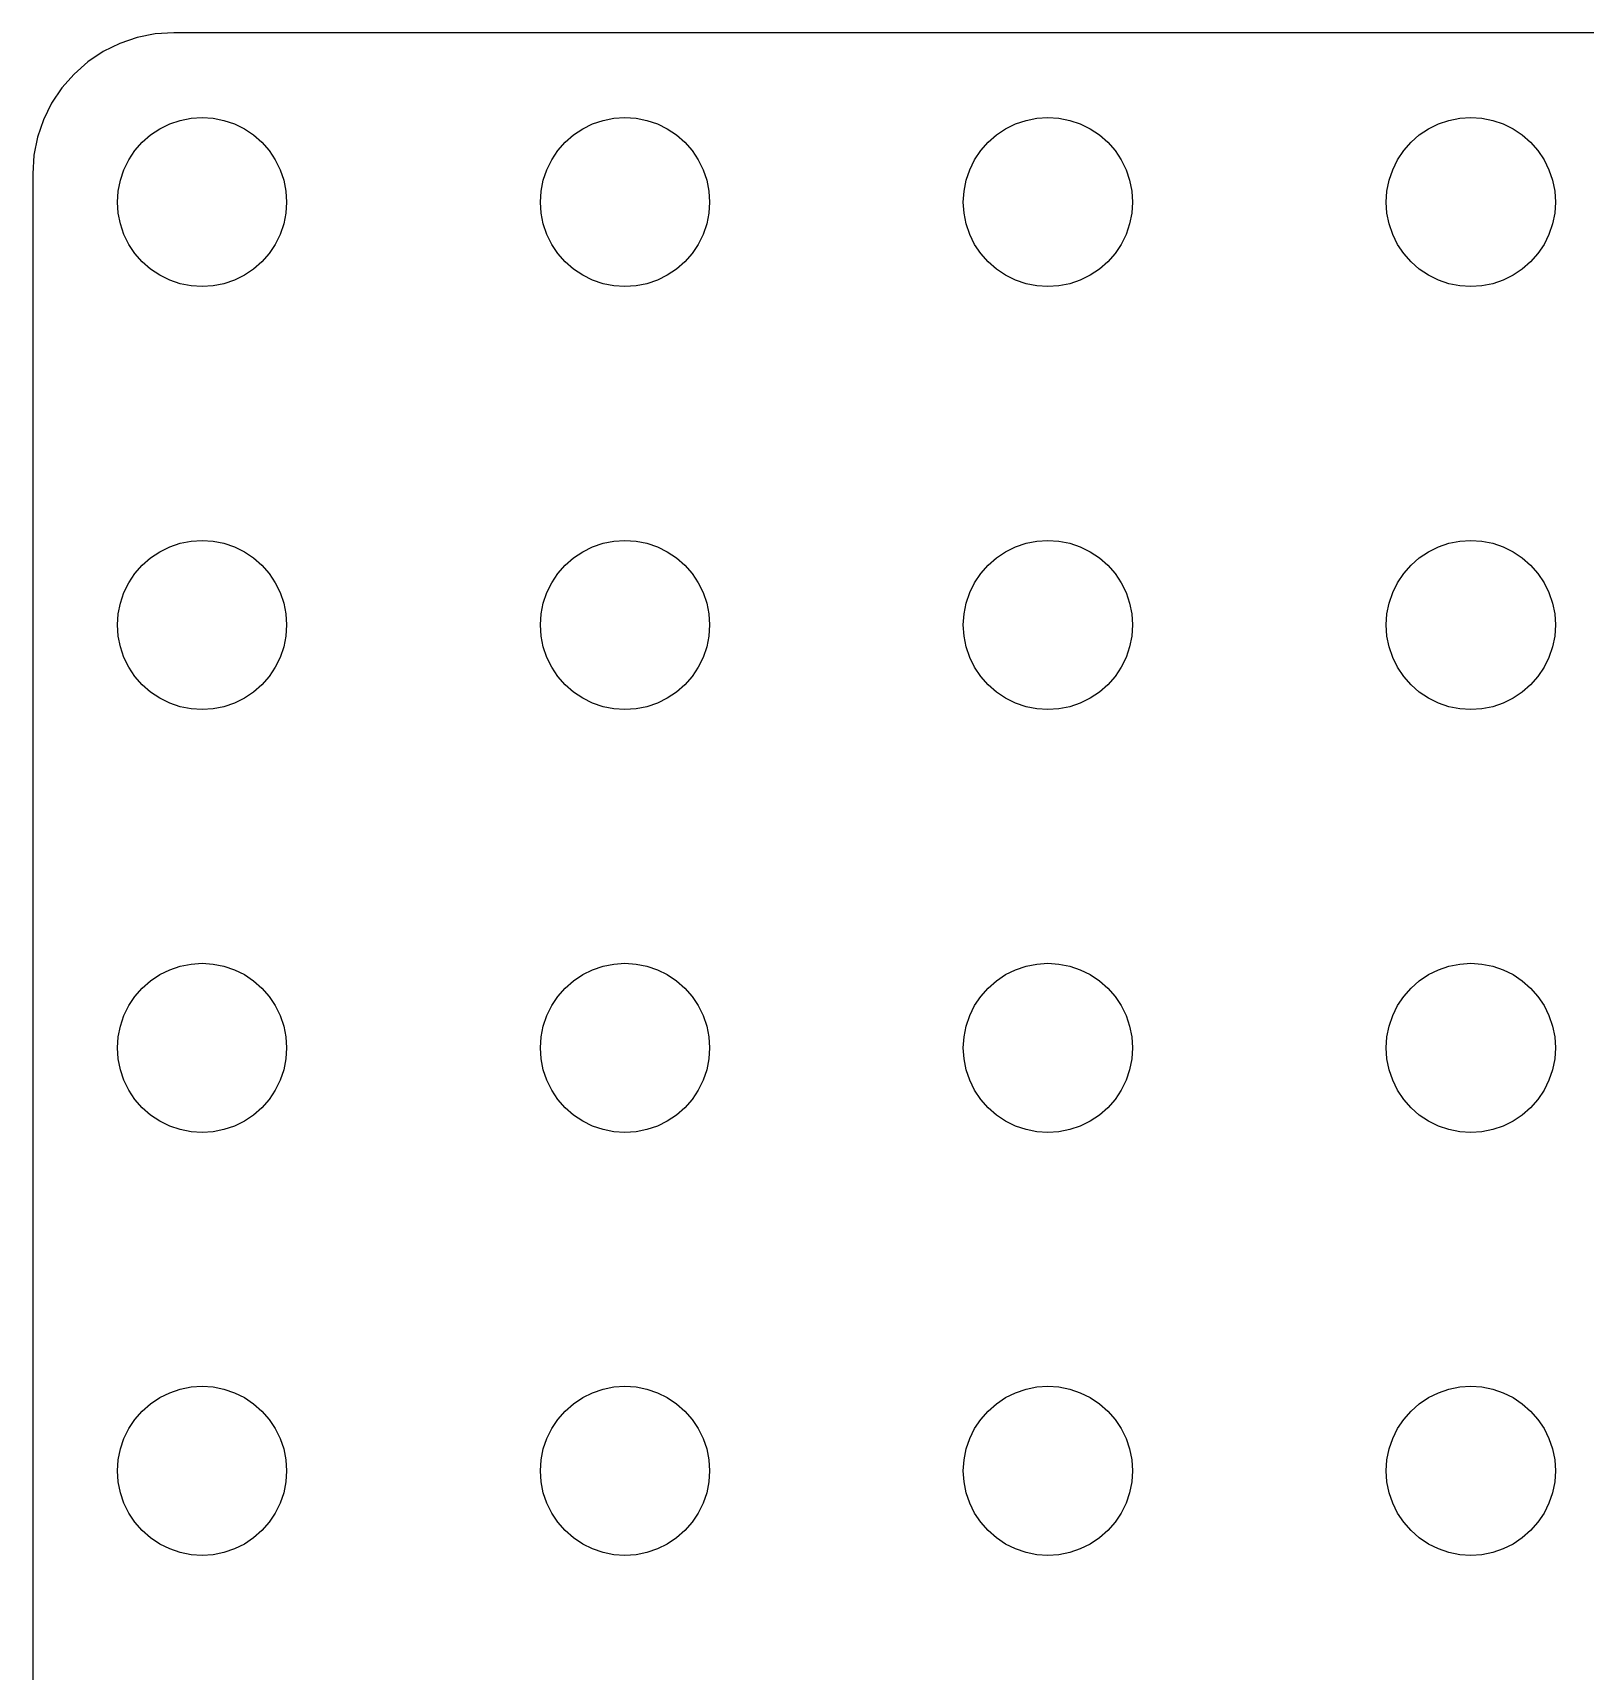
# Model space of a CAD drawing. Header units: metres. Extents: x -111 to 111, y -111 to 111.
# Drawn here: x -111 to -55.9, y 52.9 to 111 of the extents above; entities that cross this region are included whole.
import ezdxf

# ---------------------------------------------------------------- set-up
doc = ezdxf.new("R2010")
doc.units = ezdxf.units.M

msp = doc.modelspace()

# ---------------------------------------------------------------- linework, layer by layer
for p, q in [((-106.005, 111.005), (-106.658, 110.962)), ((106.005, 111.005), (-106.005, 111.005)), ((-107.918, 110.624), (-108.505, 110.335)), ((-107.299, 110.835), (-107.918, 110.624)), ((-106.658, 110.962), (-107.299, 110.835)), ((-109.049, 109.972), (-109.541, 109.541)), ((-108.505, 110.335), (-109.049, 109.972)), ((-109.541, 109.541), (-109.972, 109.049)), ((-109.972, 109.049), (-110.335, 108.505)), ((-110.335, 108.505), (-110.624, 107.918)), ((-110.624, 107.918), (-110.835, 107.299)), ((-106.826, 107.38), (-106.5, 107.598)), ((-106.5, 107.598), (-106.148, 107.772)), ((-106.148, 107.772), (-105.776, 107.898)), ((-105.776, 107.898), (-105.392, 107.974)), ((-105.392, 107.974), (-105, 108)), ((-105, 108), (-104.608, 107.974)), ((-104.608, 107.974), (-104.224, 107.898)), ((-104.224, 107.898), (-103.852, 107.772)), ((-103.852, 107.772), (-103.5, 107.598)), ((-103.5, 107.598), (-103.174, 107.38)), ((-91.8263, 107.38), (-91.5, 107.598)), ((-91.5, 107.598), (-91.148, 107.772)), ((-91.148, 107.772), (-90.7765, 107.898)), ((-90.7765, 107.898), (-90.3916, 107.974)), ((-90.3916, 107.974), (-90, 108)), ((-90, 108), (-89.6084, 107.974)), ((-89.6084, 107.974), (-89.2235, 107.898)), ((-89.2235, 107.898), (-88.8519, 107.772)), ((-88.8519, 107.772), (-88.5, 107.598)), ((-88.5, 107.598), (-88.1737, 107.38)), ((-76.8263, 107.38), (-76.5, 107.598)), ((-76.5, 107.598), (-76.148, 107.772)), ((-76.148, 107.772), (-75.7765, 107.898)), ((-75.7765, 107.898), (-75.3916, 107.974)), ((-75.3916, 107.974), (-75, 108)), ((-75, 108), (-74.6084, 107.974)), ((-74.6084, 107.974), (-74.2235, 107.898)), ((-74.2235, 107.898), (-73.8519, 107.772)), ((-73.8519, 107.772), (-73.5, 107.598)), ((-73.5, 107.598), (-73.1737, 107.38)), ((-61.8263, 107.38), (-61.5, 107.598)), ((-61.5, 107.598), (-61.148, 107.772)), ((-61.148, 107.772), (-60.7765, 107.898)), ((-60.7765, 107.898), (-60.3916, 107.974)), ((-60.3916, 107.974), (-60, 108)), ((-60, 108), (-59.6084, 107.974)), ((-59.6084, 107.974), (-59.2235, 107.898)), ((-59.2235, 107.898), (-58.8519, 107.772)), ((-58.8519, 107.772), (-58.5, 107.598)), ((-58.5, 107.598), (-58.1737, 107.38)), ((-110.835, 107.299), (-110.962, 106.658)), ((-107.38, 106.826), (-107.121, 107.121)), ((-107.121, 107.121), (-106.826, 107.38)), ((-103.174, 107.38), (-102.879, 107.121)), ((-102.879, 107.121), (-102.62, 106.826)), ((-92.3801, 106.826), (-92.1213, 107.121)), ((-92.1213, 107.121), (-91.8263, 107.38)), ((-88.1737, 107.38), (-87.8787, 107.121)), ((-87.8787, 107.121), (-87.6199, 106.826)), ((-77.3801, 106.826), (-77.1213, 107.121)), ((-77.1213, 107.121), (-76.8263, 107.38)), ((-73.1737, 107.38), (-72.8787, 107.121)), ((-72.8787, 107.121), (-72.6199, 106.826)), ((-62.3801, 106.826), (-62.1213, 107.121)), ((-62.1213, 107.121), (-61.8263, 107.38)), ((-58.1737, 107.38), (-57.8787, 107.121)), ((-57.8787, 107.121), (-57.6199, 106.826)), ((-110.962, 106.658), (-111.005, 106.005)), ((-107.772, 106.148), (-107.598, 106.5)), ((-107.598, 106.5), (-107.38, 106.826)), ((-102.62, 106.826), (-102.402, 106.5)), ((-102.402, 106.5), (-102.228, 106.148)), ((-92.7716, 106.148), (-92.5981, 106.5)), ((-92.5981, 106.5), (-92.3801, 106.826)), ((-87.6199, 106.826), (-87.4019, 106.5)), ((-87.4019, 106.5), (-87.2284, 106.148)), ((-77.7716, 106.148), (-77.5981, 106.5)), ((-77.5981, 106.5), (-77.3801, 106.826)), ((-72.6199, 106.826), (-72.4019, 106.5)), ((-72.4019, 106.5), (-72.2284, 106.148)), ((-62.7716, 106.148), (-62.5981, 106.5)), ((-62.5981, 106.5), (-62.3801, 106.826)), ((-57.6199, 106.826), (-57.4019, 106.5)), ((-57.4019, 106.5), (-57.2284, 106.148)), ((-111.005, 106.005), (-111.005, -106.005)), ((-107.974, 105.392), (-107.898, 105.776)), ((-107.898, 105.776), (-107.772, 106.148)), ((-102.228, 106.148), (-102.102, 105.776)), ((-102.102, 105.776), (-102.026, 105.392)), ((-92.9743, 105.392), (-92.8978, 105.776)), ((-92.8978, 105.776), (-92.7716, 106.148)), ((-87.2284, 106.148), (-87.1022, 105.776)), ((-87.1022, 105.776), (-87.0257, 105.392)), ((-77.9743, 105.392), (-77.8978, 105.776)), ((-77.8978, 105.776), (-77.7716, 106.148)), ((-72.2284, 106.148), (-72.1022, 105.776)), ((-72.1022, 105.776), (-72.0257, 105.392)), ((-62.9743, 105.392), (-62.8978, 105.776)), ((-62.8978, 105.776), (-62.7716, 106.148)), ((-57.2284, 106.148), (-57.1022, 105.776)), ((-57.1022, 105.776), (-57.0257, 105.392)), ((-108, 105), (-107.974, 105.392)), ((-102.026, 105.392), (-102, 105)), ((-93, 105), (-92.9743, 105.392)), ((-87.0257, 105.392), (-87, 105)), ((-78, 105), (-77.9743, 105.392)), ((-72.0257, 105.392), (-72, 105)), ((-63, 105), (-62.9743, 105.392)), ((-57.0257, 105.392), (-57, 105)), ((-107.974, 104.608), (-108, 105)), ((-107.898, 104.224), (-107.974, 104.608)), ((-102.026, 104.608), (-102.102, 104.224)), ((-102, 105), (-102.026, 104.608)), ((-92.9743, 104.608), (-93, 105)), ((-92.8978, 104.224), (-92.9743, 104.608)), ((-87.0257, 104.608), (-87.1022, 104.224)), ((-87, 105), (-87.0257, 104.608)), ((-77.9743, 104.608), (-78, 105)), ((-77.8978, 104.224), (-77.9743, 104.608)), ((-72.0257, 104.608), (-72.1022, 104.224)), ((-72, 105), (-72.0257, 104.608)), ((-62.9743, 104.608), (-63, 105)), ((-62.8978, 104.224), (-62.9743, 104.608)), ((-57.0257, 104.608), (-57.1022, 104.224)), ((-57, 105), (-57.0257, 104.608)), ((-107.772, 103.852), (-107.898, 104.224)), ((-102.102, 104.224), (-102.228, 103.852)), ((-92.7716, 103.852), (-92.8978, 104.224)), ((-87.1022, 104.224), (-87.2284, 103.852)), ((-77.7716, 103.852), (-77.8978, 104.224)), ((-72.1022, 104.224), (-72.2284, 103.852)), ((-62.7716, 103.852), (-62.8978, 104.224)), ((-57.1022, 104.224), (-57.2284, 103.852)), ((-107.598, 103.5), (-107.772, 103.852)), ((-107.38, 103.174), (-107.598, 103.5)), ((-102.402, 103.5), (-102.62, 103.174)), ((-102.228, 103.852), (-102.402, 103.5)), ((-92.5981, 103.5), (-92.7716, 103.852)), ((-92.3801, 103.174), (-92.5981, 103.5)), ((-87.4019, 103.5), (-87.6199, 103.174)), ((-87.2284, 103.852), (-87.4019, 103.5)), ((-77.5981, 103.5), (-77.7716, 103.852)), ((-77.3801, 103.174), (-77.5981, 103.5)), ((-72.4019, 103.5), (-72.6199, 103.174)), ((-72.2284, 103.852), (-72.4019, 103.5)), ((-62.5981, 103.5), (-62.7716, 103.852)), ((-62.3801, 103.174), (-62.5981, 103.5)), ((-57.4019, 103.5), (-57.6199, 103.174)), ((-57.2284, 103.852), (-57.4019, 103.5)), ((-107.121, 102.879), (-107.38, 103.174)), ((-106.826, 102.62), (-107.121, 102.879)), ((-102.879, 102.879), (-103.174, 102.62)), ((-102.62, 103.174), (-102.879, 102.879)), ((-92.1213, 102.879), (-92.3801, 103.174)), ((-91.8263, 102.62), (-92.1213, 102.879)), ((-87.8787, 102.879), (-88.1737, 102.62)), ((-87.6199, 103.174), (-87.8787, 102.879)), ((-77.1213, 102.879), (-77.3801, 103.174)), ((-76.8263, 102.62), (-77.1213, 102.879)), ((-72.8787, 102.879), (-73.1737, 102.62)), ((-72.6199, 103.174), (-72.8787, 102.879)), ((-62.1213, 102.879), (-62.3801, 103.174)), ((-61.8263, 102.62), (-62.1213, 102.879)), ((-57.8787, 102.879), (-58.1737, 102.62)), ((-57.6199, 103.174), (-57.8787, 102.879)), ((-106.5, 102.402), (-106.826, 102.62)), ((-106.148, 102.228), (-106.5, 102.402)), ((-103.5, 102.402), (-103.852, 102.228)), ((-103.174, 102.62), (-103.5, 102.402)), ((-91.5, 102.402), (-91.8263, 102.62)), ((-91.148, 102.228), (-91.5, 102.402)), ((-88.5, 102.402), (-88.8519, 102.228)), ((-88.1737, 102.62), (-88.5, 102.402)), ((-76.5, 102.402), (-76.8263, 102.62)), ((-76.148, 102.228), (-76.5, 102.402)), ((-73.5, 102.402), (-73.8519, 102.228)), ((-73.1737, 102.62), (-73.5, 102.402)), ((-61.5, 102.402), (-61.8263, 102.62)), ((-61.148, 102.228), (-61.5, 102.402)), ((-58.5, 102.402), (-58.8519, 102.228)), ((-58.1737, 102.62), (-58.5, 102.402)), ((-105.776, 102.102), (-106.148, 102.228)), ((-105.392, 102.026), (-105.776, 102.102)), ((-105, 102), (-105.392, 102.026)), ((-104.608, 102.026), (-105, 102)), ((-104.224, 102.102), (-104.608, 102.026)), ((-103.852, 102.228), (-104.224, 102.102)), ((-90.7765, 102.102), (-91.148, 102.228)), ((-90.3916, 102.026), (-90.7765, 102.102)), ((-90, 102), (-90.3916, 102.026)), ((-89.6084, 102.026), (-90, 102)), ((-89.2235, 102.102), (-89.6084, 102.026)), ((-88.8519, 102.228), (-89.2235, 102.102)), ((-75.7765, 102.102), (-76.148, 102.228)), ((-75.3916, 102.026), (-75.7765, 102.102)), ((-75, 102), (-75.3916, 102.026)), ((-74.6084, 102.026), (-75, 102)), ((-74.2235, 102.102), (-74.6084, 102.026)), ((-73.8519, 102.228), (-74.2235, 102.102)), ((-60.7765, 102.102), (-61.148, 102.228)), ((-60.3916, 102.026), (-60.7765, 102.102)), ((-60, 102), (-60.3916, 102.026)), ((-59.6084, 102.026), (-60, 102)), ((-59.2235, 102.102), (-59.6084, 102.026)), ((-58.8519, 102.228), (-59.2235, 102.102)), ((-105.392, 92.9743), (-105, 93)), ((-105, 93), (-104.608, 92.9743)), ((-90.3916, 92.9743), (-90, 93)), ((-90, 93), (-89.6084, 92.9743)), ((-75.3916, 92.9743), (-75, 93)), ((-75, 93), (-74.6084, 92.9743)), ((-60.3916, 92.9743), (-60, 93)), ((-60, 93), (-59.6084, 92.9743)), ((-106.826, 92.3801), (-106.5, 92.5981)), ((-106.5, 92.5981), (-106.148, 92.7716)), ((-106.148, 92.7716), (-105.776, 92.8978)), ((-105.776, 92.8978), (-105.392, 92.9743)), ((-104.608, 92.9743), (-104.224, 92.8978)), ((-104.224, 92.8978), (-103.852, 92.7716)), ((-103.852, 92.7716), (-103.5, 92.5981)), ((-103.5, 92.5981), (-103.174, 92.3801)), ((-91.8263, 92.3801), (-91.5, 92.5981)), ((-91.5, 92.5981), (-91.148, 92.7716)), ((-91.148, 92.7716), (-90.7765, 92.8978)), ((-90.7765, 92.8978), (-90.3916, 92.9743)), ((-89.6084, 92.9743), (-89.2235, 92.8978)), ((-89.2235, 92.8978), (-88.8519, 92.7716)), ((-88.8519, 92.7716), (-88.5, 92.5981)), ((-88.5, 92.5981), (-88.1737, 92.3801)), ((-76.8263, 92.3801), (-76.5, 92.5981)), ((-76.5, 92.5981), (-76.148, 92.7716)), ((-76.148, 92.7716), (-75.7765, 92.8978)), ((-75.7765, 92.8978), (-75.3916, 92.9743)), ((-74.6084, 92.9743), (-74.2235, 92.8978)), ((-74.2235, 92.8978), (-73.8519, 92.7716)), ((-73.8519, 92.7716), (-73.5, 92.5981)), ((-73.5, 92.5981), (-73.1737, 92.3801)), ((-61.8263, 92.3801), (-61.5, 92.5981)), ((-61.5, 92.5981), (-61.148, 92.7716)), ((-61.148, 92.7716), (-60.7765, 92.8978)), ((-60.7765, 92.8978), (-60.3916, 92.9743)), ((-59.6084, 92.9743), (-59.2235, 92.8978)), ((-59.2235, 92.8978), (-58.8519, 92.7716)), ((-58.8519, 92.7716), (-58.5, 92.5981)), ((-58.5, 92.5981), (-58.1737, 92.3801)), ((-107.598, 91.5), (-107.38, 91.8263)), ((-107.38, 91.8263), (-107.121, 92.1213)), ((-107.121, 92.1213), (-106.826, 92.3801)), ((-103.174, 92.3801), (-102.879, 92.1213)), ((-102.879, 92.1213), (-102.62, 91.8263)), ((-102.62, 91.8263), (-102.402, 91.5)), ((-92.5981, 91.5), (-92.3801, 91.8263)), ((-92.3801, 91.8263), (-92.1213, 92.1213)), ((-92.1213, 92.1213), (-91.8263, 92.3801)), ((-88.1737, 92.3801), (-87.8787, 92.1213)), ((-87.8787, 92.1213), (-87.6199, 91.8263)), ((-87.6199, 91.8263), (-87.4019, 91.5)), ((-77.5981, 91.5), (-77.3801, 91.8263)), ((-77.3801, 91.8263), (-77.1213, 92.1213)), ((-77.1213, 92.1213), (-76.8263, 92.3801)), ((-73.1737, 92.3801), (-72.8787, 92.1213)), ((-72.8787, 92.1213), (-72.6199, 91.8263)), ((-72.6199, 91.8263), (-72.4019, 91.5)), ((-62.5981, 91.5), (-62.3801, 91.8263)), ((-62.3801, 91.8263), (-62.1213, 92.1213)), ((-62.1213, 92.1213), (-61.8263, 92.3801)), ((-58.1737, 92.3801), (-57.8787, 92.1213)), ((-57.8787, 92.1213), (-57.6199, 91.8263)), ((-57.6199, 91.8263), (-57.4019, 91.5)), ((-107.772, 91.148), (-107.598, 91.5)), ((-102.402, 91.5), (-102.228, 91.148)), ((-92.7716, 91.148), (-92.5981, 91.5)), ((-87.4019, 91.5), (-87.2284, 91.148)), ((-77.7716, 91.148), (-77.5981, 91.5)), ((-72.4019, 91.5), (-72.2284, 91.148)), ((-62.7716, 91.148), (-62.5981, 91.5)), ((-57.4019, 91.5), (-57.2284, 91.148)), ((-107.974, 90.3916), (-107.898, 90.7765)), ((-107.898, 90.7765), (-107.772, 91.148)), ((-102.228, 91.148), (-102.102, 90.7765)), ((-102.102, 90.7765), (-102.026, 90.3916)), ((-92.9743, 90.3916), (-92.8978, 90.7765)), ((-92.8978, 90.7765), (-92.7716, 91.148)), ((-87.2284, 91.148), (-87.1022, 90.7765)), ((-87.1022, 90.7765), (-87.0257, 90.3916)), ((-77.9743, 90.3916), (-77.8978, 90.7765)), ((-77.8978, 90.7765), (-77.7716, 91.148)), ((-72.2284, 91.148), (-72.1022, 90.7765)), ((-72.1022, 90.7765), (-72.0257, 90.3916)), ((-62.9743, 90.3916), (-62.8978, 90.7765)), ((-62.8978, 90.7765), (-62.7716, 91.148)), ((-57.2284, 91.148), (-57.1022, 90.7765)), ((-57.1022, 90.7765), (-57.0257, 90.3916)), ((-108, 90), (-107.974, 90.3916)), ((-102.026, 90.3916), (-102, 90)), ((-93, 90), (-92.9743, 90.3916)), ((-87.0257, 90.3916), (-87, 90)), ((-78, 90), (-77.9743, 90.3916)), ((-72.0257, 90.3916), (-72, 90)), ((-63, 90), (-62.9743, 90.3916)), ((-57.0257, 90.3916), (-57, 90)), ((-107.974, 89.6084), (-108, 90)), ((-107.898, 89.2235), (-107.974, 89.6084)), ((-102.026, 89.6084), (-102.102, 89.2235)), ((-102, 90), (-102.026, 89.6084)), ((-92.9743, 89.6084), (-93, 90)), ((-92.8978, 89.2235), (-92.9743, 89.6084)), ((-87.0257, 89.6084), (-87.1022, 89.2235)), ((-87, 90), (-87.0257, 89.6084)), ((-77.9743, 89.6084), (-78, 90)), ((-77.8978, 89.2235), (-77.9743, 89.6084)), ((-72.0257, 89.6084), (-72.1022, 89.2235)), ((-72, 90), (-72.0257, 89.6084)), ((-62.9743, 89.6084), (-63, 90)), ((-62.8978, 89.2235), (-62.9743, 89.6084)), ((-57.0257, 89.6084), (-57.1022, 89.2235)), ((-57, 90), (-57.0257, 89.6084)), ((-107.772, 88.8519), (-107.898, 89.2235)), ((-102.102, 89.2235), (-102.228, 88.8519)), ((-92.7716, 88.8519), (-92.8978, 89.2235)), ((-87.1022, 89.2235), (-87.2284, 88.8519)), ((-77.7716, 88.8519), (-77.8978, 89.2235)), ((-72.1022, 89.2235), (-72.2284, 88.8519)), ((-62.7716, 88.8519), (-62.8978, 89.2235)), ((-57.1022, 89.2235), (-57.2284, 88.8519)), ((-107.598, 88.5), (-107.772, 88.8519)), ((-107.38, 88.1737), (-107.598, 88.5)), ((-102.402, 88.5), (-102.62, 88.1737)), ((-102.228, 88.8519), (-102.402, 88.5)), ((-92.5981, 88.5), (-92.7716, 88.8519)), ((-92.3801, 88.1737), (-92.5981, 88.5)), ((-87.4019, 88.5), (-87.6199, 88.1737)), ((-87.2284, 88.8519), (-87.4019, 88.5)), ((-77.5981, 88.5), (-77.7716, 88.8519)), ((-77.3801, 88.1737), (-77.5981, 88.5)), ((-72.4019, 88.5), (-72.6199, 88.1737)), ((-72.2284, 88.8519), (-72.4019, 88.5)), ((-62.5981, 88.5), (-62.7716, 88.8519)), ((-62.3801, 88.1737), (-62.5981, 88.5)), ((-57.4019, 88.5), (-57.6199, 88.1737)), ((-57.2284, 88.8519), (-57.4019, 88.5)), ((-107.121, 87.8787), (-107.38, 88.1737)), ((-106.826, 87.6199), (-107.121, 87.8787)), ((-102.879, 87.8787), (-103.174, 87.6199)), ((-102.62, 88.1737), (-102.879, 87.8787)), ((-92.1213, 87.8787), (-92.3801, 88.1737)), ((-91.8263, 87.6199), (-92.1213, 87.8787)), ((-87.8787, 87.8787), (-88.1737, 87.6199)), ((-87.6199, 88.1737), (-87.8787, 87.8787)), ((-77.1213, 87.8787), (-77.3801, 88.1737)), ((-76.8263, 87.6199), (-77.1213, 87.8787)), ((-72.8787, 87.8787), (-73.1737, 87.6199)), ((-72.6199, 88.1737), (-72.8787, 87.8787)), ((-62.1213, 87.8787), (-62.3801, 88.1737)), ((-61.8263, 87.6199), (-62.1213, 87.8787)), ((-57.8787, 87.8787), (-58.1737, 87.6199)), ((-57.6199, 88.1737), (-57.8787, 87.8787)), ((-106.5, 87.4019), (-106.826, 87.6199)), ((-106.148, 87.2284), (-106.5, 87.4019)), ((-105.776, 87.1022), (-106.148, 87.2284)), ((-103.852, 87.2284), (-104.224, 87.1022)), ((-103.5, 87.4019), (-103.852, 87.2284)), ((-103.174, 87.6199), (-103.5, 87.4019)), ((-91.5, 87.4019), (-91.8263, 87.6199)), ((-91.148, 87.2284), (-91.5, 87.4019)), ((-90.7765, 87.1022), (-91.148, 87.2284)), ((-88.8519, 87.2284), (-89.2235, 87.1022)), ((-88.5, 87.4019), (-88.8519, 87.2284)), ((-88.1737, 87.6199), (-88.5, 87.4019)), ((-76.5, 87.4019), (-76.8263, 87.6199)), ((-76.148, 87.2284), (-76.5, 87.4019)), ((-75.7765, 87.1022), (-76.148, 87.2284)), ((-73.8519, 87.2284), (-74.2235, 87.1022)), ((-73.5, 87.4019), (-73.8519, 87.2284)), ((-73.1737, 87.6199), (-73.5, 87.4019)), ((-61.5, 87.4019), (-61.8263, 87.6199)), ((-61.148, 87.2284), (-61.5, 87.4019)), ((-60.7765, 87.1022), (-61.148, 87.2284)), ((-58.8519, 87.2284), (-59.2235, 87.1022)), ((-58.5, 87.4019), (-58.8519, 87.2284)), ((-58.1737, 87.6199), (-58.5, 87.4019)), ((-105.392, 87.0257), (-105.776, 87.1022)), ((-105, 87), (-105.392, 87.0257)), ((-104.608, 87.0257), (-105, 87)), ((-104.224, 87.1022), (-104.608, 87.0257)), ((-90.3916, 87.0257), (-90.7765, 87.1022)), ((-90, 87), (-90.3916, 87.0257)), ((-89.6084, 87.0257), (-90, 87)), ((-89.2235, 87.1022), (-89.6084, 87.0257)), ((-75.3916, 87.0257), (-75.7765, 87.1022)), ((-75, 87), (-75.3916, 87.0257)), ((-74.6084, 87.0257), (-75, 87)), ((-74.2235, 87.1022), (-74.6084, 87.0257)), ((-60.3916, 87.0257), (-60.7765, 87.1022)), ((-60, 87), (-60.3916, 87.0257)), ((-59.6084, 87.0257), (-60, 87)), ((-59.2235, 87.1022), (-59.6084, 87.0257)), ((-106.148, 77.7716), (-105.776, 77.8978)), ((-105.776, 77.8978), (-105.392, 77.9743)), ((-105.392, 77.9743), (-105, 78)), ((-105, 78), (-104.608, 77.9743)), ((-104.608, 77.9743), (-104.224, 77.8978)), ((-104.224, 77.8978), (-103.852, 77.7716)), ((-91.148, 77.7716), (-90.7765, 77.8978)), ((-90.7765, 77.8978), (-90.3916, 77.9743)), ((-90.3916, 77.9743), (-90, 78)), ((-90, 78), (-89.6084, 77.9743)), ((-89.6084, 77.9743), (-89.2235, 77.8978)), ((-89.2235, 77.8978), (-88.8519, 77.7716)), ((-76.148, 77.7716), (-75.7765, 77.8978)), ((-75.7765, 77.8978), (-75.3916, 77.9743)), ((-75.3916, 77.9743), (-75, 78)), ((-75, 78), (-74.6084, 77.9743)), ((-74.6084, 77.9743), (-74.2235, 77.8978)), ((-74.2235, 77.8978), (-73.8519, 77.7716)), ((-61.148, 77.7716), (-60.7765, 77.8978)), ((-60.7765, 77.8978), (-60.3916, 77.9743)), ((-60.3916, 77.9743), (-60, 78)), ((-60, 78), (-59.6084, 77.9743)), ((-59.6084, 77.9743), (-59.2235, 77.8978)), ((-59.2235, 77.8978), (-58.8519, 77.7716)), ((-107.121, 77.1213), (-106.826, 77.3801)), ((-106.826, 77.3801), (-106.5, 77.5981)), ((-106.5, 77.5981), (-106.148, 77.7716)), ((-103.852, 77.7716), (-103.5, 77.5981)), ((-103.5, 77.5981), (-103.174, 77.3801)), ((-103.174, 77.3801), (-102.879, 77.1213)), ((-92.1213, 77.1213), (-91.8263, 77.3801)), ((-91.8263, 77.3801), (-91.5, 77.5981)), ((-91.5, 77.5981), (-91.148, 77.7716)), ((-88.8519, 77.7716), (-88.5, 77.5981)), ((-88.5, 77.5981), (-88.1737, 77.3801)), ((-88.1737, 77.3801), (-87.8787, 77.1213)), ((-77.1213, 77.1213), (-76.8263, 77.3801)), ((-76.8263, 77.3801), (-76.5, 77.5981)), ((-76.5, 77.5981), (-76.148, 77.7716)), ((-73.8519, 77.7716), (-73.5, 77.5981)), ((-73.5, 77.5981), (-73.1737, 77.3801)), ((-73.1737, 77.3801), (-72.8787, 77.1213)), ((-62.1213, 77.1213), (-61.8263, 77.3801)), ((-61.8263, 77.3801), (-61.5, 77.5981)), ((-61.5, 77.5981), (-61.148, 77.7716)), ((-58.8519, 77.7716), (-58.5, 77.5981)), ((-58.5, 77.5981), (-58.1737, 77.3801)), ((-58.1737, 77.3801), (-57.8787, 77.1213)), ((-107.598, 76.5), (-107.38, 76.8263)), ((-107.38, 76.8263), (-107.121, 77.1213)), ((-102.879, 77.1213), (-102.62, 76.8263)), ((-102.62, 76.8263), (-102.402, 76.5)), ((-92.5981, 76.5), (-92.3801, 76.8263)), ((-92.3801, 76.8263), (-92.1213, 77.1213)), ((-87.8787, 77.1213), (-87.6199, 76.8263)), ((-87.6199, 76.8263), (-87.4019, 76.5)), ((-77.5981, 76.5), (-77.3801, 76.8263)), ((-77.3801, 76.8263), (-77.1213, 77.1213)), ((-72.8787, 77.1213), (-72.6199, 76.8263)), ((-72.6199, 76.8263), (-72.4019, 76.5)), ((-62.5981, 76.5), (-62.3801, 76.8263)), ((-62.3801, 76.8263), (-62.1213, 77.1213)), ((-57.8787, 77.1213), (-57.6199, 76.8263)), ((-57.6199, 76.8263), (-57.4019, 76.5)), ((-107.898, 75.7765), (-107.772, 76.148)), ((-107.772, 76.148), (-107.598, 76.5)), ((-102.402, 76.5), (-102.228, 76.148)), ((-102.228, 76.148), (-102.102, 75.7765)), ((-92.8978, 75.7765), (-92.7716, 76.148)), ((-92.7716, 76.148), (-92.5981, 76.5)), ((-87.4019, 76.5), (-87.2284, 76.148)), ((-87.2284, 76.148), (-87.1022, 75.7765)), ((-77.8978, 75.7765), (-77.7716, 76.148)), ((-77.7716, 76.148), (-77.5981, 76.5)), ((-72.4019, 76.5), (-72.2284, 76.148)), ((-72.2284, 76.148), (-72.1022, 75.7765)), ((-62.8978, 75.7765), (-62.7716, 76.148)), ((-62.7716, 76.148), (-62.5981, 76.5)), ((-57.4019, 76.5), (-57.2284, 76.148)), ((-57.2284, 76.148), (-57.1022, 75.7765)), ((-107.974, 75.3916), (-107.898, 75.7765)), ((-102.102, 75.7765), (-102.026, 75.3916)), ((-92.9743, 75.3916), (-92.8978, 75.7765)), ((-87.1022, 75.7765), (-87.0257, 75.3916)), ((-77.9743, 75.3916), (-77.8978, 75.7765)), ((-72.1022, 75.7765), (-72.0257, 75.3916)), ((-62.9743, 75.3916), (-62.8978, 75.7765)), ((-57.1022, 75.7765), (-57.0257, 75.3916)), ((-108, 75), (-107.974, 75.3916)), ((-107.974, 74.6084), (-108, 75)), ((-102.026, 75.3916), (-102, 75)), ((-102, 75), (-102.026, 74.6084)), ((-93, 75), (-92.9743, 75.3916)), ((-92.9743, 74.6084), (-93, 75)), ((-87.0257, 75.3916), (-87, 75)), ((-87, 75), (-87.0257, 74.6084)), ((-78, 75), (-77.9743, 75.3916)), ((-77.9743, 74.6084), (-78, 75)), ((-72.0257, 75.3916), (-72, 75)), ((-72, 75), (-72.0257, 74.6084)), ((-63, 75), (-62.9743, 75.3916)), ((-62.9743, 74.6084), (-63, 75)), ((-57.0257, 75.3916), (-57, 75)), ((-57, 75), (-57.0257, 74.6084)), ((-107.898, 74.2235), (-107.974, 74.6084)), ((-102.026, 74.6084), (-102.102, 74.2235)), ((-92.8978, 74.2235), (-92.9743, 74.6084)), ((-87.0257, 74.6084), (-87.1022, 74.2235)), ((-77.8978, 74.2235), (-77.9743, 74.6084)), ((-72.0257, 74.6084), (-72.1022, 74.2235)), ((-62.8978, 74.2235), (-62.9743, 74.6084)), ((-57.0257, 74.6084), (-57.1022, 74.2235)), ((-107.772, 73.8519), (-107.898, 74.2235)), ((-107.598, 73.5), (-107.772, 73.8519)), ((-102.228, 73.8519), (-102.402, 73.5)), ((-102.102, 74.2235), (-102.228, 73.8519)), ((-92.7716, 73.8519), (-92.8978, 74.2235)), ((-92.5981, 73.5), (-92.7716, 73.8519)), ((-87.2284, 73.8519), (-87.4019, 73.5)), ((-87.1022, 74.2235), (-87.2284, 73.8519)), ((-77.7716, 73.8519), (-77.8978, 74.2235)), ((-77.5981, 73.5), (-77.7716, 73.8519)), ((-72.2284, 73.8519), (-72.4019, 73.5)), ((-72.1022, 74.2235), (-72.2284, 73.8519)), ((-62.7716, 73.8519), (-62.8978, 74.2235)), ((-62.5981, 73.5), (-62.7716, 73.8519)), ((-57.2284, 73.8519), (-57.4019, 73.5)), ((-57.1022, 74.2235), (-57.2284, 73.8519)), ((-107.38, 73.1737), (-107.598, 73.5)), ((-102.402, 73.5), (-102.62, 73.1737)), ((-92.3801, 73.1737), (-92.5981, 73.5)), ((-87.4019, 73.5), (-87.6199, 73.1737)), ((-77.3801, 73.1737), (-77.5981, 73.5)), ((-72.4019, 73.5), (-72.6199, 73.1737)), ((-62.3801, 73.1737), (-62.5981, 73.5)), ((-57.4019, 73.5), (-57.6199, 73.1737)), ((-107.121, 72.8787), (-107.38, 73.1737)), ((-106.826, 72.6199), (-107.121, 72.8787)), ((-102.879, 72.8787), (-103.174, 72.6199)), ((-102.62, 73.1737), (-102.879, 72.8787)), ((-92.1213, 72.8787), (-92.3801, 73.1737)), ((-91.8263, 72.6199), (-92.1213, 72.8787)), ((-87.8787, 72.8787), (-88.1737, 72.6199)), ((-87.6199, 73.1737), (-87.8787, 72.8787)), ((-77.1213, 72.8787), (-77.3801, 73.1737)), ((-76.8263, 72.6199), (-77.1213, 72.8787)), ((-72.8787, 72.8787), (-73.1737, 72.6199)), ((-72.6199, 73.1737), (-72.8787, 72.8787)), ((-62.1213, 72.8787), (-62.3801, 73.1737)), ((-61.8263, 72.6199), (-62.1213, 72.8787)), ((-57.8787, 72.8787), (-58.1737, 72.6199)), ((-57.6199, 73.1737), (-57.8787, 72.8787)), ((-106.5, 72.4019), (-106.826, 72.6199)), ((-106.148, 72.2284), (-106.5, 72.4019)), ((-105.776, 72.1022), (-106.148, 72.2284)), ((-105.392, 72.0257), (-105.776, 72.1022)), ((-104.224, 72.1022), (-104.608, 72.0257)), ((-103.852, 72.2284), (-104.224, 72.1022)), ((-103.5, 72.4019), (-103.852, 72.2284)), ((-103.174, 72.6199), (-103.5, 72.4019)), ((-91.5, 72.4019), (-91.8263, 72.6199)), ((-91.148, 72.2284), (-91.5, 72.4019)), ((-90.7765, 72.1022), (-91.148, 72.2284)), ((-90.3916, 72.0257), (-90.7765, 72.1022)), ((-89.2235, 72.1022), (-89.6084, 72.0257)), ((-88.8519, 72.2284), (-89.2235, 72.1022)), ((-88.5, 72.4019), (-88.8519, 72.2284)), ((-88.1737, 72.6199), (-88.5, 72.4019)), ((-76.5, 72.4019), (-76.8263, 72.6199)), ((-76.148, 72.2284), (-76.5, 72.4019)), ((-75.7765, 72.1022), (-76.148, 72.2284)), ((-75.3916, 72.0257), (-75.7765, 72.1022)), ((-74.2235, 72.1022), (-74.6084, 72.0257)), ((-73.8519, 72.2284), (-74.2235, 72.1022)), ((-73.5, 72.4019), (-73.8519, 72.2284)), ((-73.1737, 72.6199), (-73.5, 72.4019)), ((-61.5, 72.4019), (-61.8263, 72.6199)), ((-61.148, 72.2284), (-61.5, 72.4019)), ((-60.7765, 72.1022), (-61.148, 72.2284)), ((-60.3916, 72.0257), (-60.7765, 72.1022)), ((-59.2235, 72.1022), (-59.6084, 72.0257)), ((-58.8519, 72.2284), (-59.2235, 72.1022)), ((-58.5, 72.4019), (-58.8519, 72.2284)), ((-58.1737, 72.6199), (-58.5, 72.4019)), ((-105, 72), (-105.392, 72.0257)), ((-104.608, 72.0257), (-105, 72)), ((-90, 72), (-90.3916, 72.0257)), ((-89.6084, 72.0257), (-90, 72)), ((-75, 72), (-75.3916, 72.0257)), ((-74.6084, 72.0257), (-75, 72)), ((-60, 72), (-60.3916, 72.0257)), ((-59.6084, 72.0257), (-60, 72)), ((-106.5, 62.5981), (-106.148, 62.7716)), ((-106.148, 62.7716), (-105.776, 62.8978)), ((-105.776, 62.8978), (-105.392, 62.9743)), ((-105.392, 62.9743), (-105, 63)), ((-105, 63), (-104.608, 62.9743)), ((-104.608, 62.9743), (-104.224, 62.8978)), ((-104.224, 62.8978), (-103.852, 62.7716)), ((-103.852, 62.7716), (-103.5, 62.5981)), ((-91.5, 62.5981), (-91.148, 62.7716)), ((-91.148, 62.7716), (-90.7765, 62.8978)), ((-90.7765, 62.8978), (-90.3916, 62.9743)), ((-90.3916, 62.9743), (-90, 63)), ((-90, 63), (-89.6084, 62.9743)), ((-89.6084, 62.9743), (-89.2235, 62.8978)), ((-89.2235, 62.8978), (-88.8519, 62.7716)), ((-88.8519, 62.7716), (-88.5, 62.5981)), ((-76.5, 62.5981), (-76.148, 62.7716)), ((-76.148, 62.7716), (-75.7765, 62.8978)), ((-75.7765, 62.8978), (-75.3916, 62.9743)), ((-75.3916, 62.9743), (-75, 63)), ((-75, 63), (-74.6084, 62.9743)), ((-74.6084, 62.9743), (-74.2235, 62.8978)), ((-74.2235, 62.8978), (-73.8519, 62.7716)), ((-73.8519, 62.7716), (-73.5, 62.5981)), ((-61.5, 62.5981), (-61.148, 62.7716)), ((-61.148, 62.7716), (-60.7765, 62.8978)), ((-60.7765, 62.8978), (-60.3916, 62.9743)), ((-60.3916, 62.9743), (-60, 63)), ((-60, 63), (-59.6084, 62.9743)), ((-59.6084, 62.9743), (-59.2235, 62.8978)), ((-59.2235, 62.8978), (-58.8519, 62.7716)), ((-58.8519, 62.7716), (-58.5, 62.5981)), ((-107.121, 62.1213), (-106.826, 62.3801)), ((-106.826, 62.3801), (-106.5, 62.5981)), ((-103.5, 62.5981), (-103.174, 62.3801)), ((-103.174, 62.3801), (-102.879, 62.1213)), ((-92.1213, 62.1213), (-91.8263, 62.3801)), ((-91.8263, 62.3801), (-91.5, 62.5981)), ((-88.5, 62.5981), (-88.1737, 62.3801)), ((-88.1737, 62.3801), (-87.8787, 62.1213)), ((-77.1213, 62.1213), (-76.8263, 62.3801)), ((-76.8263, 62.3801), (-76.5, 62.5981)), ((-73.5, 62.5981), (-73.1737, 62.3801)), ((-73.1737, 62.3801), (-72.8787, 62.1213)), ((-62.1213, 62.1213), (-61.8263, 62.3801)), ((-61.8263, 62.3801), (-61.5, 62.5981)), ((-58.5, 62.5981), (-58.1737, 62.3801)), ((-58.1737, 62.3801), (-57.8787, 62.1213)), ((-107.598, 61.5), (-107.38, 61.8263)), ((-107.38, 61.8263), (-107.121, 62.1213)), ((-102.879, 62.1213), (-102.62, 61.8263)), ((-102.62, 61.8263), (-102.402, 61.5)), ((-92.5981, 61.5), (-92.3801, 61.8263)), ((-92.3801, 61.8263), (-92.1213, 62.1213)), ((-87.8787, 62.1213), (-87.6199, 61.8263)), ((-87.6199, 61.8263), (-87.4019, 61.5)), ((-77.5981, 61.5), (-77.3801, 61.8263)), ((-77.3801, 61.8263), (-77.1213, 62.1213)), ((-72.8787, 62.1213), (-72.6199, 61.8263)), ((-72.6199, 61.8263), (-72.4019, 61.5)), ((-62.5981, 61.5), (-62.3801, 61.8263)), ((-62.3801, 61.8263), (-62.1213, 62.1213)), ((-57.8787, 62.1213), (-57.6199, 61.8263)), ((-57.6199, 61.8263), (-57.4019, 61.5)), ((-107.898, 60.7765), (-107.772, 61.148)), ((-107.772, 61.148), (-107.598, 61.5)), ((-102.402, 61.5), (-102.228, 61.148)), ((-102.228, 61.148), (-102.102, 60.7765)), ((-92.8978, 60.7765), (-92.7716, 61.148)), ((-92.7716, 61.148), (-92.5981, 61.5)), ((-87.4019, 61.5), (-87.2284, 61.148)), ((-87.2284, 61.148), (-87.1022, 60.7765)), ((-77.8978, 60.7765), (-77.7716, 61.148)), ((-77.7716, 61.148), (-77.5981, 61.5)), ((-72.4019, 61.5), (-72.2284, 61.148)), ((-72.2284, 61.148), (-72.1022, 60.7765)), ((-62.8978, 60.7765), (-62.7716, 61.148)), ((-62.7716, 61.148), (-62.5981, 61.5)), ((-57.4019, 61.5), (-57.2284, 61.148)), ((-57.2284, 61.148), (-57.1022, 60.7765)), ((-107.974, 60.3916), (-107.898, 60.7765)), ((-102.102, 60.7765), (-102.026, 60.3916)), ((-92.9743, 60.3916), (-92.8978, 60.7765)), ((-87.1022, 60.7765), (-87.0257, 60.3916)), ((-77.9743, 60.3916), (-77.8978, 60.7765)), ((-72.1022, 60.7765), (-72.0257, 60.3916)), ((-62.9743, 60.3916), (-62.8978, 60.7765)), ((-57.1022, 60.7765), (-57.0257, 60.3916)), ((-108, 60), (-107.974, 60.3916)), ((-107.974, 59.6084), (-108, 60)), ((-102.026, 60.3916), (-102, 60)), ((-102, 60), (-102.026, 59.6084)), ((-93, 60), (-92.9743, 60.3916)), ((-92.9743, 59.6084), (-93, 60)), ((-87.0257, 60.3916), (-87, 60)), ((-87, 60), (-87.0257, 59.6084)), ((-78, 60), (-77.9743, 60.3916)), ((-77.9743, 59.6084), (-78, 60)), ((-72.0257, 60.3916), (-72, 60)), ((-72, 60), (-72.0257, 59.6084)), ((-63, 60), (-62.9743, 60.3916)), ((-62.9743, 59.6084), (-63, 60)), ((-57.0257, 60.3916), (-57, 60)), ((-57, 60), (-57.0257, 59.6084)), ((-107.898, 59.2235), (-107.974, 59.6084)), ((-102.026, 59.6084), (-102.102, 59.2235)), ((-92.8978, 59.2235), (-92.9743, 59.6084)), ((-87.0257, 59.6084), (-87.1022, 59.2235)), ((-77.8978, 59.2235), (-77.9743, 59.6084)), ((-72.0257, 59.6084), (-72.1022, 59.2235)), ((-62.8978, 59.2235), (-62.9743, 59.6084)), ((-57.0257, 59.6084), (-57.1022, 59.2235)), ((-107.772, 58.8519), (-107.898, 59.2235)), ((-107.598, 58.5), (-107.772, 58.8519)), ((-102.228, 58.8519), (-102.402, 58.5)), ((-102.102, 59.2235), (-102.228, 58.8519)), ((-92.7716, 58.8519), (-92.8978, 59.2235)), ((-92.5981, 58.5), (-92.7716, 58.8519)), ((-87.2284, 58.8519), (-87.4019, 58.5)), ((-87.1022, 59.2235), (-87.2284, 58.8519)), ((-77.7716, 58.8519), (-77.8978, 59.2235)), ((-77.5981, 58.5), (-77.7716, 58.8519)), ((-72.2284, 58.8519), (-72.4019, 58.5)), ((-72.1022, 59.2235), (-72.2284, 58.8519)), ((-62.7716, 58.8519), (-62.8978, 59.2235)), ((-62.5981, 58.5), (-62.7716, 58.8519)), ((-57.2284, 58.8519), (-57.4019, 58.5)), ((-57.1022, 59.2235), (-57.2284, 58.8519)), ((-107.38, 58.1737), (-107.598, 58.5)), ((-107.121, 57.8787), (-107.38, 58.1737)), ((-102.62, 58.1737), (-102.879, 57.8787)), ((-102.402, 58.5), (-102.62, 58.1737)), ((-92.3801, 58.1737), (-92.5981, 58.5)), ((-92.1213, 57.8787), (-92.3801, 58.1737)), ((-87.6199, 58.1737), (-87.8787, 57.8787)), ((-87.4019, 58.5), (-87.6199, 58.1737)), ((-77.3801, 58.1737), (-77.5981, 58.5)), ((-77.1213, 57.8787), (-77.3801, 58.1737)), ((-72.6199, 58.1737), (-72.8787, 57.8787)), ((-72.4019, 58.5), (-72.6199, 58.1737)), ((-62.3801, 58.1737), (-62.5981, 58.5)), ((-62.1213, 57.8787), (-62.3801, 58.1737)), ((-57.6199, 58.1737), (-57.8787, 57.8787)), ((-57.4019, 58.5), (-57.6199, 58.1737)), ((-106.826, 57.6199), (-107.121, 57.8787)), ((-106.5, 57.4019), (-106.826, 57.6199)), ((-103.174, 57.6199), (-103.5, 57.4019)), ((-102.879, 57.8787), (-103.174, 57.6199)), ((-91.8263, 57.6199), (-92.1213, 57.8787)), ((-91.5, 57.4019), (-91.8263, 57.6199)), ((-88.1737, 57.6199), (-88.5, 57.4019)), ((-87.8787, 57.8787), (-88.1737, 57.6199)), ((-76.8263, 57.6199), (-77.1213, 57.8787)), ((-76.5, 57.4019), (-76.8263, 57.6199)), ((-73.1737, 57.6199), (-73.5, 57.4019)), ((-72.8787, 57.8787), (-73.1737, 57.6199)), ((-61.8263, 57.6199), (-62.1213, 57.8787)), ((-61.5, 57.4019), (-61.8263, 57.6199)), ((-58.1737, 57.6199), (-58.5, 57.4019)), ((-57.8787, 57.8787), (-58.1737, 57.6199)), ((-106.148, 57.2284), (-106.5, 57.4019)), ((-105.776, 57.1022), (-106.148, 57.2284)), ((-105.392, 57.0257), (-105.776, 57.1022)), ((-105, 57), (-105.392, 57.0257)), ((-104.608, 57.0257), (-105, 57)), ((-104.224, 57.1022), (-104.608, 57.0257)), ((-103.852, 57.2284), (-104.224, 57.1022)), ((-103.5, 57.4019), (-103.852, 57.2284)), ((-91.148, 57.2284), (-91.5, 57.4019)), ((-90.7765, 57.1022), (-91.148, 57.2284)), ((-90.3916, 57.0257), (-90.7765, 57.1022)), ((-90, 57), (-90.3916, 57.0257)), ((-89.6084, 57.0257), (-90, 57)), ((-89.2235, 57.1022), (-89.6084, 57.0257)), ((-88.8519, 57.2284), (-89.2235, 57.1022)), ((-88.5, 57.4019), (-88.8519, 57.2284)), ((-76.148, 57.2284), (-76.5, 57.4019)), ((-75.7765, 57.1022), (-76.148, 57.2284)), ((-75.3916, 57.0257), (-75.7765, 57.1022)), ((-75, 57), (-75.3916, 57.0257)), ((-74.6084, 57.0257), (-75, 57)), ((-74.2235, 57.1022), (-74.6084, 57.0257)), ((-73.8519, 57.2284), (-74.2235, 57.1022)), ((-73.5, 57.4019), (-73.8519, 57.2284)), ((-61.148, 57.2284), (-61.5, 57.4019)), ((-60.7765, 57.1022), (-61.148, 57.2284)), ((-60.3916, 57.0257), (-60.7765, 57.1022)), ((-60, 57), (-60.3916, 57.0257)), ((-59.6084, 57.0257), (-60, 57)), ((-59.2235, 57.1022), (-59.6084, 57.0257)), ((-58.8519, 57.2284), (-59.2235, 57.1022)), ((-58.5, 57.4019), (-58.8519, 57.2284))]:
    msp.add_line(p, q)

doc.saveas('drawing.dxf')
